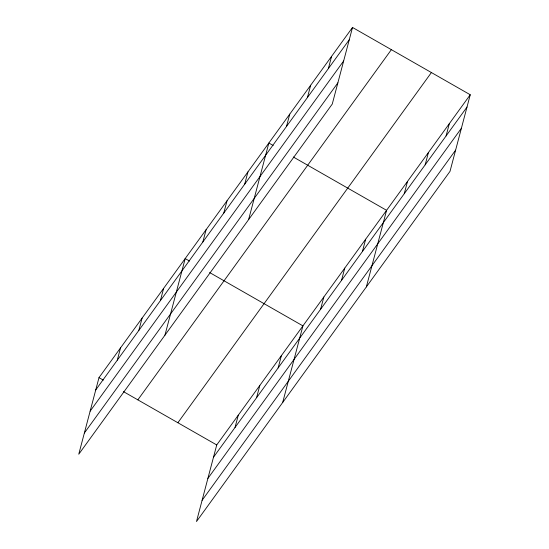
<?xml version="1.0" encoding="UTF-8"?>
<svg xmlns="http://www.w3.org/2000/svg" width="549" height="549" viewBox="0 0 549 549"><rect width="100%" height="100%" fill="white"/><g stroke="black" fill="none" stroke-linecap="round" stroke-linejoin="round"><path stroke-width="0.82" d="M352.513 27.45L98.992 377.643L78.754 454.243L332.269 104.049L352.513 27.45L470.246 94.757L450.008 171.357L196.487 521.55L216.731 444.951L470.246 94.757M117.294 360.158L120.54 347.874M138.842 330.395L142.088 318.111M160.397 300.626L163.636 288.342M164.947 335.178L185.191 258.579L189.508 261.043M202.856 241.972L206.101 229.688M223.772 213.081L227.018 200.797M244.689 184.189L247.935 171.906M248.608 219.614L268.852 143.014L273.169 145.478M286.516 126.407L289.762 114.123M307.433 97.516L310.679 85.232M328.35 68.625L331.596 56.341M235.034 427.465L238.28 415.181M256.582 397.696L259.828 385.412M278.13 367.933L281.376 355.649M282.687 402.486L302.924 325.88L209.649 272.558M320.595 309.272L323.841 296.988M341.512 280.381L344.758 268.104M362.422 251.497L365.668 239.213M366.348 286.921L386.585 210.322L293.31 157M404.256 193.715L407.502 181.431M425.173 164.824L428.419 152.54M446.083 135.932L449.329 123.649M95.746 389.927L349.267 39.734M90.139 411.153L343.66 60.96M84.361 433.017L337.882 82.83M137.847 399.85L391.362 49.664M177.876 422.737L431.397 72.543M213.486 457.228L467 107.041M207.872 478.454L461.393 128.267M202.094 500.324L455.615 150.131M98.992 377.643L103.308 380.107M123.456 391.629L216.731 444.951"/></g></svg>
